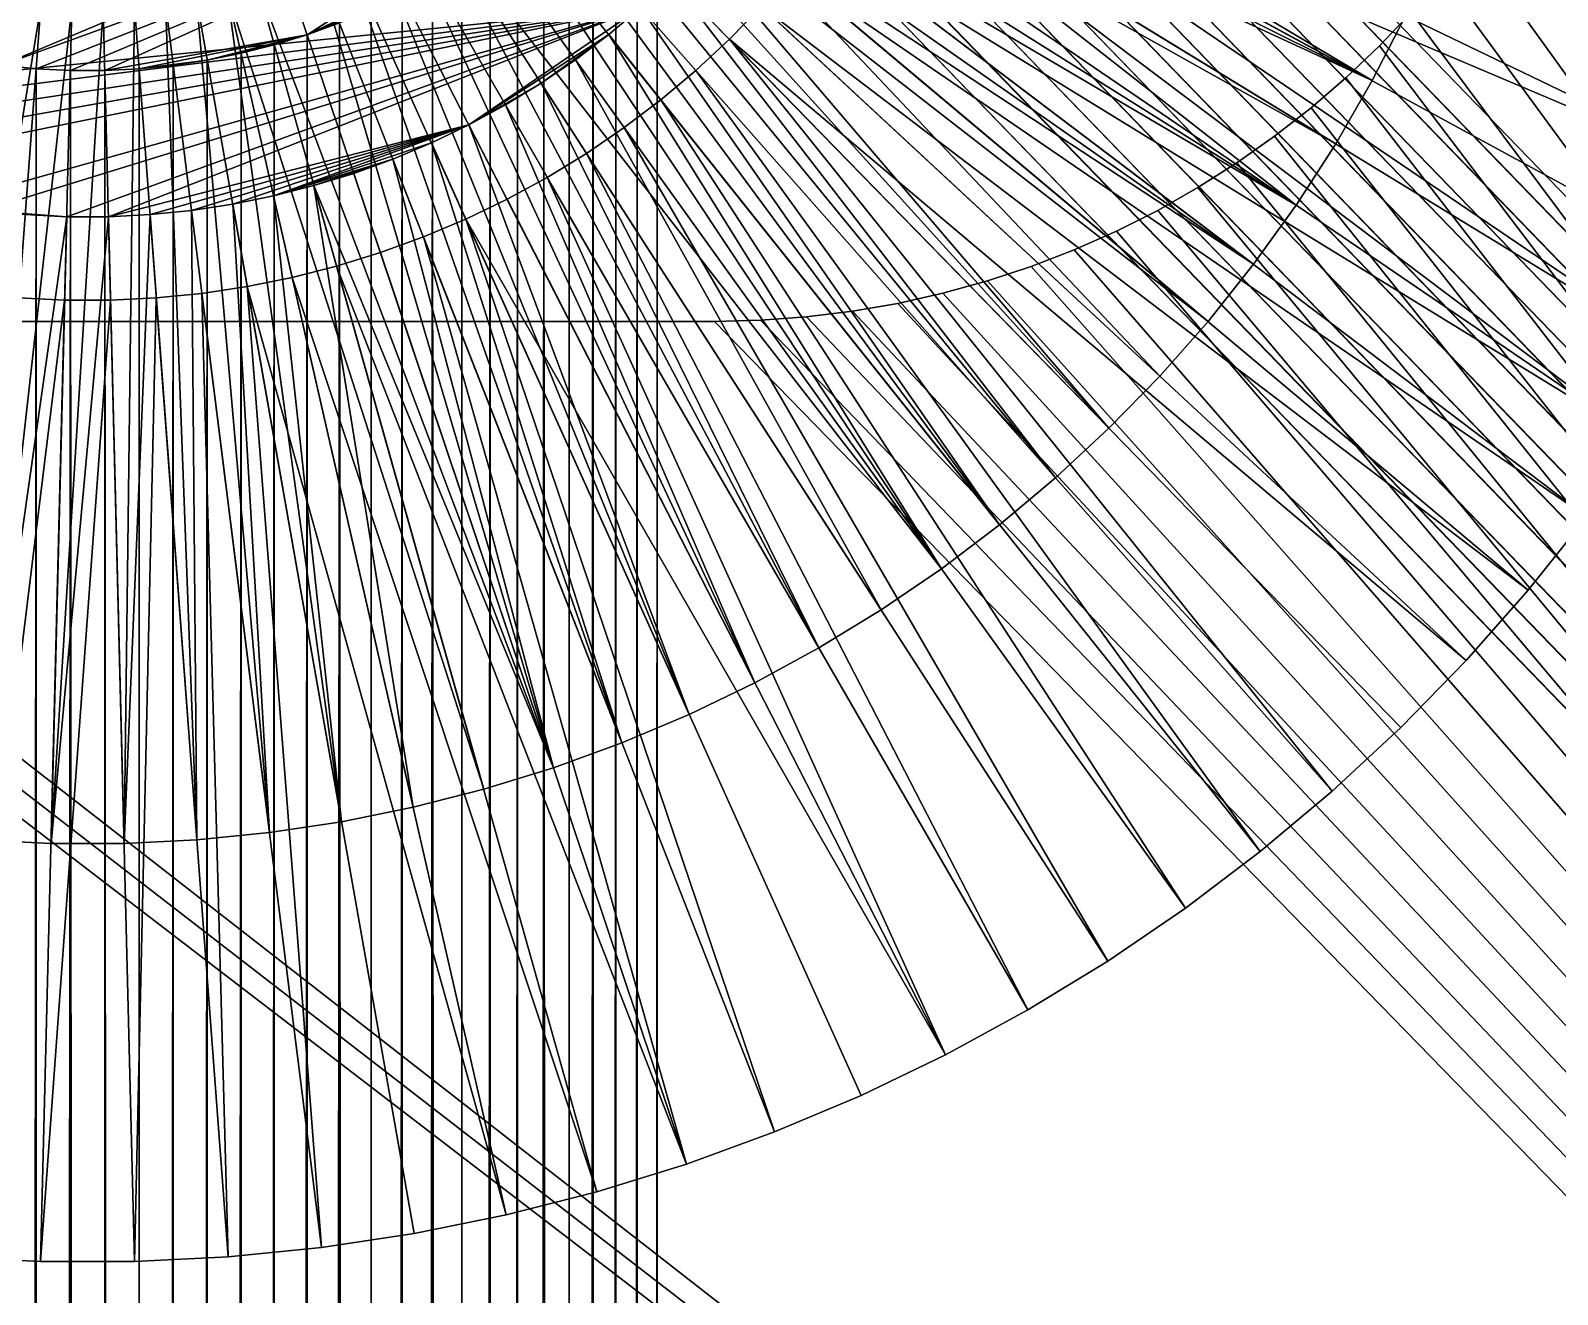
# Model space of a CAD drawing. Header units: millimetres. Extents: x 0 to 520, y -2 to 382.
# Drawn here: x 36.864 to 40.517, y 185.422 to 188.446 of the extents above; entities that cross this region are included whole.
import ezdxf

# ---------------------------------------------------------------- set-up
doc = ezdxf.new("R2010")
doc.units = ezdxf.units.MM

msp = doc.modelspace()

# ---------------------------------------------------------------- linework, layer by layer
at = {"layer": 'BRASS', "color": 52}
for points in [[(509.2, 369.2, 103), (10.8, 369.2, 103), (10.8, 10.8, 103)], [(509.2, 369.2, 103), (10.8, 10.8, 103), (509.2, 10.8, 103)], [(38.65, 190, 86), (185.0411, 341.3505, 86), (185.0411, 38.6495, 86)], [(38.6479, 189.9178, 86), (38.65, 190, 86), (185.0411, 38.6495, 86)], [(38.6418, 189.8357, 86), (38.6479, 189.9178, 86), (184.9589, 38.6495, 86)], [(184.9589, 38.6495, 86), (38.6479, 189.9178, 86), (185.0411, 38.6495, 86)], [(38.6316, 189.7541, 86), (38.6418, 189.8357, 86), (184.8767, 38.6454, 86)], [(184.8767, 38.6454, 86), (38.6418, 189.8357, 86), (184.9589, 38.6495, 86)], [(38.6173, 189.6731, 86), (38.6316, 189.7541, 86), (184.7948, 38.6372, 86)], [(184.7948, 38.6372, 86), (38.6316, 189.7541, 86), (184.8767, 38.6454, 86)], [(38.599, 189.5929, 86), (38.6173, 189.6731, 86), (184.7135, 38.6249, 86)], [(184.7135, 38.6249, 86), (38.6173, 189.6731, 86), (184.7948, 38.6372, 86)], [(38.5767, 189.5137, 86), (38.599, 189.5929, 86), (184.6328, 38.6086, 86)], [(184.6328, 38.6086, 86), (38.599, 189.5929, 86), (184.7135, 38.6249, 86)], [(38.5505, 189.4357, 86), (38.5767, 189.5137, 86), (184.5531, 38.5883, 86)], [(184.5531, 38.5883, 86), (38.5767, 189.5137, 86), (184.6328, 38.6086, 86)], [(38.5204, 189.3591, 86), (38.5505, 189.4357, 86), (184.4745, 38.5641, 86)], [(184.4745, 38.5641, 86), (38.5505, 189.4357, 86), (184.5531, 38.5883, 86)], [(38.4866, 189.2841, 86), (38.5204, 189.3591, 86), (184.3972, 38.5359, 86)], [(184.3972, 38.5359, 86), (38.5204, 189.3591, 86), (184.4745, 38.5641, 86)], [(38.4491, 189.2109, 86), (38.4866, 189.2841, 86), (184.3214, 38.504, 86)], [(184.3214, 38.504, 86), (38.4866, 189.2841, 86), (184.3972, 38.5359, 86)], [(38.4079, 189.1396, 86), (38.4491, 189.2109, 86), (184.2473, 38.4683, 86)], [(184.2473, 38.4683, 86), (38.4491, 189.2109, 86), (184.3214, 38.504, 86)], [(36.2473, 188.5317, 92), (38.4079, 189.1396, 92), (36.5531, 188.4117, 92)], [(36.5531, 188.4117, 92), (38.4079, 189.1396, 92), (38.3153, 189.0037, 92)], [(38.3633, 189.0705, 86), (38.4079, 189.1396, 86), (184.175, 38.4289, 86)], [(184.175, 38.4289, 86), (38.4079, 189.1396, 86), (184.2473, 38.4683, 86)], [(38.3153, 70.9963, 86), (38.3633, 189.0705, 86), (38.3633, 70.9295, 86)], [(38.3153, 189.0037, 86), (38.3633, 189.0705, 86), (38.3153, 70.9963, 86)], [(38.3633, 70.9295, 86), (38.3633, 189.0705, 86), (184.1048, 38.386, 86)], [(184.1048, 38.386, 86), (38.3633, 189.0705, 86), (184.175, 38.4289, 86)], [(36.5531, 188.4117, 92), (38.3153, 189.0037, 92), (36.6328, 188.3914, 92)], [(36.6328, 188.3914, 92), (38.3153, 189.0037, 92), (36.7948, 188.3628, 92)], [(36.7948, 188.3628, 92), (38.3153, 189.0037, 92), (38.2095, 188.8777, 92)], [(38.264, 71.0606, 86), (38.3153, 189.0037, 86), (38.3153, 70.9963, 86)], [(38.264, 188.9394, 86), (38.3153, 189.0037, 86), (38.264, 71.0606, 86)], [(38.2095, 71.1223, 86), (38.264, 188.9394, 86), (38.264, 71.0606, 86)], [(38.2095, 188.8777, 86), (38.264, 188.9394, 86), (38.2095, 71.1223, 86)], [(36.7948, 188.3628, 92), (38.2095, 188.8777, 92), (36.8767, 188.3546, 92)], [(36.8767, 188.3546, 92), (38.2095, 188.8777, 92), (36.9589, 188.3505, 92)], [(36.9589, 188.3505, 92), (38.2095, 188.8777, 92), (37.0411, 188.3505, 92)], [(37.0411, 188.3505, 92), (38.2095, 188.8777, 92), (37.5255, 188.4359, 92)], [(37.5255, 188.4359, 92), (38.2095, 188.8777, 92), (37.8952, 188.614, 92)], [(38.1521, 71.1812, 86), (38.2095, 188.8777, 86), (38.2095, 71.1223, 86)], [(38.1521, 188.8188, 86), (38.2095, 188.8777, 86), (38.1521, 71.1812, 86)], [(38.0918, 188.7629, 86), (38.1521, 188.8188, 86), (38.1521, 71.1812, 86)], [(38.0288, 71.29, 86), (38.0918, 188.7629, 86), (38.0918, 71.2371, 86)], [(38.0288, 188.71, 86), (38.0918, 188.7629, 86), (38.0288, 71.29, 86)], [(38.0918, 71.2371, 86), (38.0918, 188.7629, 86), (38.1521, 71.1812, 86)], [(37.9632, 71.3397, 86), (38.0288, 188.71, 86), (38.0288, 71.29, 86)], [(37.9632, 188.6603, 86), (38.0288, 188.71, 86), (37.9632, 71.3397, 86)], [(37.8952, 71.386, 86), (37.9632, 188.6603, 86), (37.9632, 71.3397, 86)], [(37.8952, 188.614, 86), (37.9632, 188.6603, 86), (37.8952, 71.386, 86)], [(37.5255, 188.4359, 92), (37.8952, 188.614, 92), (37.825, 188.5711, 92)], [(37.825, 188.5711, 86), (37.8952, 188.614, 86), (37.8952, 71.386, 86)], [(37.5255, 188.4359, 92), (37.825, 188.5711, 92), (37.6786, 188.496, 92)], [(37.7527, 71.4683, 86), (37.825, 188.5711, 86), (37.825, 71.4289, 86)], [(37.7527, 188.5317, 86), (37.825, 188.5711, 86), (37.7527, 71.4683, 86)], [(37.825, 71.4289, 86), (37.825, 188.5711, 86), (37.8952, 71.386, 86)], [(37.6786, 71.504, 86), (37.7527, 188.5317, 86), (37.7527, 71.4683, 86)], [(37.6786, 188.496, 86), (37.7527, 188.5317, 86), (37.6786, 71.504, 86)], [(37.5255, 188.4359, 92), (37.6786, 188.496, 92), (37.6028, 188.4641, 92)], [(37.6028, 188.4641, 86), (37.6786, 188.496, 86), (37.6786, 71.504, 86)], [(37.5255, 71.5641, 86), (37.6028, 188.4641, 86), (37.6028, 71.5359, 86)], [(37.5255, 188.4359, 86), (37.6028, 188.4641, 86), (37.5255, 71.5641, 86)], [(37.5255, 188.4359, 86), (37.6028, 188.4641, 92), (37.6028, 188.4641, 86)], [(37.5255, 188.4359, 92), (37.6028, 188.4641, 92), (37.5255, 188.4359, 86)], [(37.6028, 71.5359, 86), (37.6028, 188.4641, 86), (37.6786, 71.504, 86)], [(37.0411, 188.3505, 92), (37.5255, 188.4359, 92), (37.1233, 188.3546, 92)], [(37.1233, 188.3546, 92), (37.5255, 188.4359, 92), (37.2865, 188.3751, 92)], [(37.2865, 188.3751, 92), (37.5255, 188.4359, 92), (37.4469, 188.4117, 92)], [(37.2865, 188.3751, 92), (37.4469, 188.4117, 92), (37.3672, 188.3914, 92)], [(37.3672, 188.3914, 86), (37.4469, 188.4117, 86), (37.3672, 71.6086, 86)], [(37.3672, 71.6086, 86), (37.4469, 188.4117, 86), (37.4469, 71.5883, 86)], [(37.3672, 188.3914, 86), (37.4469, 188.4117, 92), (37.4469, 188.4117, 86)], [(37.3672, 188.3914, 92), (37.4469, 188.4117, 92), (37.3672, 188.3914, 86)], [(37.4469, 71.5883, 86), (37.5255, 188.4359, 86), (37.5255, 71.5641, 86)], [(37.4469, 188.4117, 86), (37.5255, 188.4359, 86), (37.4469, 71.5883, 86)], [(37.4469, 188.4117, 86), (37.5255, 188.4359, 92), (37.5255, 188.4359, 86)], [(37.4469, 188.4117, 92), (37.5255, 188.4359, 92), (37.4469, 188.4117, 86)], [(37.1233, 188.3546, 92), (37.2865, 188.3751, 92), (37.2052, 188.3628, 92)], [(37.2052, 71.6372, 86), (37.2865, 188.3751, 86), (37.2865, 71.6249, 86)], [(37.2052, 188.3628, 86), (37.2865, 188.3751, 86), (37.2052, 71.6372, 86)], [(37.2052, 188.3628, 86), (37.2865, 188.3751, 92), (37.2865, 188.3751, 86)], [(37.2052, 188.3628, 92), (37.2865, 188.3751, 92), (37.2052, 188.3628, 86)], [(37.2865, 71.6249, 86), (37.3672, 188.3914, 86), (37.3672, 71.6086, 86)], [(37.2865, 188.3751, 86), (37.3672, 188.3914, 86), (37.2865, 71.6249, 86)], [(37.2865, 188.3751, 86), (37.2865, 188.3751, 92), (37.3672, 188.3914, 86)], [(37.2865, 188.3751, 92), (37.3672, 188.3914, 92), (37.3672, 188.3914, 86)], [(36.7948, 188.3628, 86), (36.8767, 188.3546, 86), (36.7948, 71.6372, 86)], [(36.7948, 188.3628, 86), (36.7948, 188.3628, 92), (36.8767, 188.3546, 86)], [(36.7948, 188.3628, 92), (36.8767, 188.3546, 92), (36.8767, 188.3546, 86)], [(36.7948, 71.6372, 86), (36.8767, 188.3546, 86), (36.8767, 71.6454, 86)], [(36.8767, 188.3546, 86), (36.9589, 188.3505, 86), (36.8767, 71.6454, 86)], [(36.8767, 188.3546, 86), (36.8767, 188.3546, 92), (36.9589, 188.3505, 86)], [(36.8767, 188.3546, 92), (36.9589, 188.3505, 92), (36.9589, 188.3505, 86)], [(36.8767, 71.6454, 86), (36.9589, 188.3505, 86), (36.9589, 71.6495, 86)], [(36.9589, 71.6495, 86), (36.9589, 188.3505, 86), (37.0411, 71.6495, 86)], [(36.9589, 188.3505, 86), (37.0411, 188.3505, 86), (37.0411, 71.6495, 86)], [(36.9589, 188.3505, 86), (37.0411, 188.3505, 92), (37.0411, 188.3505, 86)], [(36.9589, 188.3505, 92), (37.0411, 188.3505, 92), (36.9589, 188.3505, 86)], [(37.0411, 188.3505, 86), (37.1233, 188.3546, 86), (37.1233, 71.6454, 86)], [(37.0411, 188.3505, 86), (37.1233, 188.3546, 92), (37.1233, 188.3546, 86)], [(37.0411, 188.3505, 92), (37.1233, 188.3546, 92), (37.0411, 188.3505, 86)], [(37.0411, 71.6495, 86), (37.0411, 188.3505, 86), (37.1233, 71.6454, 86)], [(37.1233, 71.6454, 86), (37.2052, 188.3628, 86), (37.2052, 71.6372, 86)], [(37.1233, 188.3546, 86), (37.2052, 188.3628, 86), (37.1233, 71.6454, 86)], [(37.1233, 188.3546, 86), (37.2052, 188.3628, 92), (37.2052, 188.3628, 86)], [(37.1233, 188.3546, 92), (37.2052, 188.3628, 92), (37.1233, 188.3546, 86)]]:
    msp.add_3dface(points, dxfattribs=at)
at = {"layer": 'STEEL', "color": 8}
for points in [[(38.3515, 189.3492, 78.5), (40.0738, 188.3261, 78.5), (38.3173, 189.2826, 78.5)], [(38.3515, 189.3492, 78.5), (40.1534, 188.4814, 78.5), (40.0738, 188.3261, 78.5)], [(38.3173, 189.2826, 78.5), (40.0738, 188.3261, 78.5), (38.2799, 189.2178, 78.5)], [(38.2799, 189.2178, 78.5), (39.9865, 188.175, 78.5), (38.2394, 189.155, 78.5)], [(38.2799, 189.2178, 78.5), (40.0738, 188.3261, 78.5), (39.9865, 188.175, 78.5)], [(38.2394, 189.155, 78.5), (39.8918, 188.0284, 78.5), (38.1957, 189.0943, 78.5)], [(38.2394, 189.155, 78.5), (39.9865, 188.175, 78.5), (39.8918, 188.0284, 78.5)], [(41.1466, 188.252, 83), (39.0272, 189.1454, 83), (38.9821, 189.0455, 83)], [(39.0272, 189.1454, 82), (41.1466, 188.252, 82), (38.9821, 189.0455, 82)], [(41.2286, 188.4609, 83), (39.0272, 189.1454, 83), (41.1466, 188.252, 83)], [(39.0272, 189.1454, 82), (41.2286, 188.4609, 82), (41.1466, 188.252, 82)], [(38.1957, 189.0943, 78.5), (39.79, 187.8867, 78.5), (38.1491, 189.0358, 78.5)], [(38.1957, 189.0943, 78.5), (39.8918, 188.0284, 78.5), (39.79, 187.8867, 78.5)], [(38.1491, 189.0358, 78.5), (39.6812, 187.7502, 78.5), (38.0996, 188.9797, 78.5)], [(38.1491, 189.0358, 78.5), (39.79, 187.8867, 78.5), (39.6812, 187.7502, 78.5)], [(40.0738, 188.3261, 82), (38.7564, 189.0435, 82), (38.7066, 188.9571, 82)], [(40.1534, 188.4814, 82), (38.7564, 189.0435, 82), (40.0738, 188.3261, 82)], [(41.0544, 188.0475, 83), (38.9821, 189.0455, 83), (38.9321, 188.9478, 83)], [(38.9821, 189.0455, 82), (41.0544, 188.0475, 82), (38.9321, 188.9478, 82)], [(41.1466, 188.252, 83), (38.9821, 189.0455, 83), (41.0544, 188.0475, 83)], [(38.9821, 189.0455, 82), (41.1466, 188.252, 82), (41.0544, 188.0475, 82)], [(40.534, 189.038, 86), (40.4843, 188.9394, 86), (48, 178, 86)], [(40.4843, 188.9394, 83), (40.534, 189.038, 83), (48, 178, 83)], [(38.7066, 188.9571, 90), (35.6035, 188.5683, 90), (35.753, 188.4363, 90)], [(38.7066, 188.9571, 90), (35.753, 188.4363, 90), (35.8325, 188.3761, 90)], [(38.7066, 188.9571, 90), (35.8325, 188.3761, 90), (35.9149, 188.3199, 90)], [(38.7066, 188.9571, 90), (35.9149, 188.3199, 90), (36, 188.2679, 90)], [(38.7066, 188.9571, 90), (36, 188.2679, 90), (38.3234, 188.5004, 90)], [(38.0474, 188.9262, 78.5), (38.0996, 188.9797, 78.5), (39.4438, 187.4945, 78.5)], [(38.0996, 188.9797, 78.5), (39.5657, 187.6194, 78.5), (39.4438, 187.4945, 78.5)], [(38.0996, 188.9797, 78.5), (39.6812, 187.7502, 78.5), (39.5657, 187.6194, 78.5)], [(39.8918, 188.0284, 82), (38.7066, 188.9571, 82), (38.6525, 188.8734, 82)], [(39.9865, 188.175, 82), (38.7066, 188.9571, 82), (39.8918, 188.0284, 82)], [(40.0738, 188.3261, 82), (38.7066, 188.9571, 82), (39.9865, 188.175, 82)], [(37.9925, 188.8753, 78.5), (38.0474, 188.9262, 78.5), (39.3159, 187.3758, 78.5)], [(39.3159, 187.3758, 78.5), (38.0474, 188.9262, 78.5), (39.4438, 187.4945, 78.5)], [(40.8398, 187.6535, 83), (38.9321, 188.9478, 83), (38.8772, 188.8528, 83)], [(38.9321, 188.9478, 82), (40.8398, 187.6535, 82), (38.8772, 188.8528, 82)], [(40.952, 187.8479, 83), (38.9321, 188.9478, 83), (40.8398, 187.6535, 83)], [(41.0544, 188.0475, 83), (38.9321, 188.9478, 83), (40.952, 187.8479, 83)], [(38.9321, 188.9478, 82), (40.952, 187.8479, 82), (40.8398, 187.6535, 82)], [(38.9321, 188.9478, 82), (41.0544, 188.0475, 82), (40.952, 187.8479, 82)], [(40.4843, 188.9394, 86), (40.4299, 188.8433, 86), (48, 178, 86)], [(40.4299, 188.8433, 83), (40.4843, 188.9394, 83), (48, 178, 83)], [(37.9352, 188.8273, 78.5), (37.9925, 188.8753, 78.5), (39.1822, 187.2636, 78.5)], [(39.1822, 187.2636, 78.5), (37.9925, 188.8753, 78.5), (39.3159, 187.3758, 78.5)], [(39.8918, 188.0284, 82), (38.6525, 188.8734, 82), (38.5943, 188.7924, 82)], [(40.7181, 187.4651, 83), (38.8772, 188.8528, 83), (38.8177, 188.7607, 83)], [(38.8772, 188.8528, 82), (40.7181, 187.4651, 82), (38.8177, 188.7607, 82)], [(40.8398, 187.6535, 83), (38.8772, 188.8528, 83), (40.7181, 187.4651, 83)], [(38.8772, 188.8528, 82), (40.8398, 187.6535, 82), (40.7181, 187.4651, 82)], [(37.8756, 188.7821, 78.5), (37.9352, 188.8273, 78.5), (39.0431, 187.1582, 78.5)], [(39.0431, 187.1582, 78.5), (37.9352, 188.8273, 78.5), (39.1822, 187.2636, 78.5)], [(40.4299, 188.8433, 86), (40.3708, 188.75, 86), (48, 178, 86)], [(40.3708, 188.75, 83), (40.4299, 188.8433, 83), (48, 178, 83)], [(37.8138, 188.74, 78.5), (37.8756, 188.7821, 78.5), (39.0431, 187.1582, 78.5)], [(39.79, 187.8867, 82), (38.5943, 188.7924, 82), (38.5321, 188.7144, 82)], [(39.8918, 188.0284, 82), (38.5943, 188.7924, 82), (39.79, 187.8867, 82)], [(37.75, 188.701, 78.5), (37.8138, 188.74, 78.5), (38.75, 186.9689, 78.5)], [(38.75, 186.9689, 78.5), (37.8138, 188.74, 78.5), (38.8989, 187.0599, 78.5)], [(38.8989, 187.0599, 78.5), (37.8138, 188.74, 78.5), (39.0431, 187.1582, 78.5)], [(40.7181, 187.4651, 83), (38.8177, 188.7607, 83), (38.7537, 188.6716, 83)], [(38.8177, 188.7607, 82), (40.7181, 187.4651, 82), (38.7537, 188.6716, 82)], [(40.3708, 188.75, 86), (40.3072, 188.6597, 86), (48, 178, 86)], [(40.3072, 188.6597, 83), (40.3708, 188.75, 83), (48, 178, 83)], [(37.6843, 188.6652, 78.5), (37.75, 188.701, 78.5), (38.5967, 186.8854, 78.5)], [(38.5967, 186.8854, 78.5), (37.75, 188.701, 78.5), (38.75, 186.9689, 78.5)], [(38.5321, 188.7144, 82), (38.4661, 188.6397, 82), (39.5657, 187.6194, 82)], [(39.6812, 187.7502, 82), (38.5321, 188.7144, 82), (39.5657, 187.6194, 82)], [(39.79, 187.8867, 82), (38.5321, 188.7144, 82), (39.6812, 187.7502, 82)], [(37.6169, 188.6327, 78.5), (37.6843, 188.6652, 78.5), (38.4395, 186.8097, 78.5)], [(38.4395, 186.8097, 78.5), (37.6843, 188.6652, 78.5), (38.5967, 186.8854, 78.5)], [(40.5871, 187.2829, 83), (38.7537, 188.6716, 83), (38.6853, 188.5859, 83)], [(38.7537, 188.6716, 82), (40.5871, 187.2829, 82), (38.6853, 188.5859, 82)], [(40.7181, 187.4651, 83), (38.7537, 188.6716, 83), (40.5871, 187.2829, 83)], [(38.7537, 188.6716, 82), (40.7181, 187.4651, 82), (40.5871, 187.2829, 82)], [(37.548, 188.6037, 78.5), (37.6169, 188.6327, 78.5), (38.2787, 186.7419, 78.5)], [(38.2787, 186.7419, 78.5), (37.6169, 188.6327, 78.5), (38.4395, 186.8097, 78.5)], [(38.4661, 188.6397, 82), (38.3965, 188.5683, 82), (39.4438, 187.4945, 82)], [(39.5657, 187.6194, 82), (38.4661, 188.6397, 82), (39.4438, 187.4945, 82)], [(40.3072, 188.6597, 86), (40.2393, 188.5726, 86), (48, 178, 86)], [(40.2393, 188.5726, 83), (40.3072, 188.6597, 83), (48, 178, 83)], [(37.4777, 188.5781, 78.5), (37.548, 188.6037, 78.5), (38.1147, 186.6823, 78.5)], [(38.1147, 186.6823, 78.5), (37.548, 188.6037, 78.5), (38.2787, 186.7419, 78.5)], [(37.3338, 188.5376, 78.5), (37.4063, 188.5561, 78.5), (37.9479, 186.6308, 78.5)], [(37.4063, 188.5561, 78.5), (37.4777, 188.5781, 78.5), (38.1147, 186.6823, 78.5)], [(37.9479, 186.6308, 78.5), (37.4063, 188.5561, 78.5), (38.1147, 186.6823, 78.5)], [(38.3965, 188.5683, 82), (38.3234, 188.5004, 82), (39.3159, 187.3758, 82)], [(38.3965, 188.5683, 82), (39.3159, 187.3758, 82), (39.4438, 187.4945, 82)], [(40.4472, 187.1075, 83), (38.6853, 188.5859, 83), (38.6127, 188.5036, 83)], [(38.6853, 188.5859, 82), (40.4472, 187.1075, 82), (38.6127, 188.5036, 82)], [(40.5871, 187.2829, 83), (38.6853, 188.5859, 83), (40.4472, 187.1075, 83)], [(38.6853, 188.5859, 82), (40.5871, 187.2829, 82), (40.4472, 187.1075, 82)], [(40.2393, 188.5726, 86), (40.1671, 188.489, 86), (48, 178, 86)], [(40.1671, 188.489, 83), (40.2393, 188.5726, 83), (48, 178, 83)], [(37.1865, 188.5116, 78.5), (37.2605, 188.5228, 78.5), (37.4352, 186.5272, 78.5)], [(37.2605, 188.5228, 78.5), (37.3338, 188.5376, 78.5), (37.6078, 186.5532, 78.5)], [(37.4352, 186.5272, 78.5), (37.2605, 188.5228, 78.5), (37.6078, 186.5532, 78.5)], [(37.6078, 186.5532, 78.5), (37.3338, 188.5376, 78.5), (37.7788, 186.5878, 78.5)], [(37.7788, 186.5878, 78.5), (37.3338, 188.5376, 78.5), (37.9479, 186.6308, 78.5)], [(38.3234, 188.5004, 90), (36, 188.2679, 90), (36.0876, 188.2203, 90)], [(38.3234, 188.5004, 90), (36.0876, 188.2203, 90), (36.1774, 188.177, 90)], [(38.3234, 188.5004, 90), (36.1774, 188.177, 90), (36.2693, 188.1383, 90)], [(38.3234, 188.5004, 90), (36.2693, 188.1383, 90), (36.363, 188.1041, 90)], [(38.3234, 188.5004, 90), (36.363, 188.1041, 90), (36.6527, 188.0304, 90)], [(36.8135, 188.5116, 78.5), (36.8879, 188.5042, 78.5), (36.5648, 186.5272, 78.5)], [(36.5648, 186.5272, 78.5), (36.8879, 188.5042, 78.5), (36.7384, 186.5098, 78.5)], [(38.3234, 188.5004, 90), (36.6527, 188.0304, 90), (36.7513, 188.0155, 90)], [(36.8879, 188.5042, 78.5), (36.9626, 188.5005, 78.5), (36.7384, 186.5098, 78.5)], [(36.7384, 186.5098, 78.5), (36.9626, 188.5005, 78.5), (36.9127, 186.5011, 78.5)], [(38.3234, 188.5004, 90), (36.7513, 188.0155, 90), (36.9501, 188.0006, 90)], [(36.9626, 188.5005, 78.5), (37.0374, 188.5005, 78.5), (36.9127, 186.5011, 78.5)], [(36.9127, 186.5011, 78.5), (37.0374, 188.5005, 78.5), (37.0873, 186.5011, 78.5)], [(38.3234, 188.5004, 90), (36.9501, 188.0006, 90), (37.0499, 188.0006, 90)], [(37.0374, 188.5005, 78.5), (37.1121, 188.5042, 78.5), (37.0873, 186.5011, 78.5)], [(38.3234, 188.5004, 90), (37.0499, 188.0006, 90), (37.9124, 188.2203, 90)], [(37.0873, 186.5011, 78.5), (37.1121, 188.5042, 78.5), (37.2616, 186.5098, 78.5)], [(37.1121, 188.5042, 78.5), (37.1865, 188.5116, 78.5), (37.2616, 186.5098, 78.5)], [(37.2616, 186.5098, 78.5), (37.1865, 188.5116, 78.5), (37.4352, 186.5272, 78.5)], [(38.3234, 188.5004, 90), (37.9124, 188.2203, 90), (38.247, 188.4363, 90)], [(38.3234, 188.5004, 90), (38.247, 188.4363, 82), (38.3234, 188.5004, 82)], [(38.3234, 188.5004, 90), (38.247, 188.4363, 90), (38.247, 188.4363, 82)], [(38.3234, 188.5004, 82), (38.247, 188.4363, 82), (39.1822, 187.2636, 82)], [(38.3234, 188.5004, 82), (39.1822, 187.2636, 82), (39.3159, 187.3758, 82)], [(40.2987, 186.9392, 83), (38.6127, 188.5036, 83), (38.5361, 188.4251, 83)], [(38.6127, 188.5036, 82), (40.2987, 186.9392, 82), (38.5361, 188.4251, 82)], [(38.5361, 188.4251, 82), (38.6127, 188.5036, 83), (38.6127, 188.5036, 82)], [(38.5361, 188.4251, 83), (38.6127, 188.5036, 83), (38.5361, 188.4251, 82)], [(40.4472, 187.1075, 83), (38.6127, 188.5036, 83), (40.2987, 186.9392, 83)], [(38.6127, 188.5036, 82), (40.4472, 187.1075, 82), (40.2987, 186.9392, 82)], [(40.1534, 188.4814, 82), (40.0738, 188.3261, 82), (40.0738, 188.3261, 78.5)], [(40.1534, 188.4814, 82), (40.0738, 188.3261, 78.5), (40.1534, 188.4814, 78.5)], [(40.1671, 188.489, 86), (40.091, 188.409, 86), (48, 178, 86)], [(40.091, 188.409, 83), (40.1671, 188.489, 83), (48, 178, 83)], [(40.091, 188.409, 83), (40.1671, 188.489, 86), (40.1671, 188.489, 83)], [(40.091, 188.409, 86), (40.1671, 188.489, 86), (40.091, 188.409, 83)], [(38.247, 188.4363, 90), (37.9124, 188.2203, 90), (38.0851, 188.3199, 90)], [(38.247, 188.4363, 90), (38.0851, 188.3199, 90), (38.1675, 188.3761, 90)], [(38.247, 188.4363, 90), (38.1675, 188.3761, 82), (38.247, 188.4363, 82)], [(38.247, 188.4363, 90), (38.1675, 188.3761, 90), (38.1675, 188.3761, 82)], [(38.247, 188.4363, 82), (38.1675, 188.3761, 82), (39.0431, 187.1582, 82)], [(38.247, 188.4363, 82), (39.0431, 187.1582, 82), (39.1822, 187.2636, 82)], [(38.5361, 188.4251, 83), (38.4557, 188.3505, 83), (39.9776, 186.626, 83)], [(38.4557, 188.3505, 82), (38.5361, 188.4251, 82), (39.9776, 186.626, 82)], [(38.4557, 188.3505, 82), (38.5361, 188.4251, 83), (38.5361, 188.4251, 82)], [(38.4557, 188.3505, 83), (38.5361, 188.4251, 83), (38.4557, 188.3505, 82)], [(38.5361, 188.4251, 83), (39.9776, 186.626, 83), (40.1421, 186.7786, 83)], [(40.2987, 186.9392, 83), (38.5361, 188.4251, 83), (40.1421, 186.7786, 83)], [(39.9776, 186.626, 82), (38.5361, 188.4251, 82), (40.1421, 186.7786, 82)], [(38.5361, 188.4251, 82), (40.2987, 186.9392, 82), (40.1421, 186.7786, 82)], [(40.091, 188.409, 86), (40.011, 188.3329, 86), (48, 178, 86)], [(40.011, 188.3329, 83), (40.091, 188.409, 83), (48, 178, 83)], [(40.011, 188.3329, 83), (40.091, 188.409, 86), (40.091, 188.409, 83)], [(40.011, 188.3329, 86), (40.091, 188.409, 86), (40.011, 188.3329, 83)], [(38.1675, 188.3761, 90), (38.0851, 188.3199, 82), (38.1675, 188.3761, 82)], [(38.1675, 188.3761, 90), (38.0851, 188.3199, 90), (38.0851, 188.3199, 82)], [(38.1675, 188.3761, 82), (38.0851, 188.3199, 82), (38.8989, 187.0599, 82)], [(38.1675, 188.3761, 82), (38.8989, 187.0599, 82), (39.0431, 187.1582, 82)], [(38.4557, 188.3505, 83), (38.3717, 188.28, 83), (39.8057, 186.4818, 83)], [(38.3717, 188.28, 82), (38.4557, 188.3505, 82), (39.8057, 186.4818, 82)], [(38.3717, 188.28, 82), (38.4557, 188.3505, 83), (38.4557, 188.3505, 82)], [(38.3717, 188.28, 83), (38.4557, 188.3505, 83), (38.3717, 188.28, 82)], [(38.4557, 188.3505, 83), (39.8057, 186.4818, 83), (39.9776, 186.626, 83)], [(39.8057, 186.4818, 82), (38.4557, 188.3505, 82), (39.9776, 186.626, 82)], [(40.011, 188.3329, 86), (39.9274, 188.2607, 86), (48, 178, 86)], [(39.9274, 188.2607, 83), (40.011, 188.3329, 83), (48, 178, 83)], [(39.9274, 188.2607, 83), (39.9274, 188.2607, 86), (40.011, 188.3329, 83)], [(39.9274, 188.2607, 86), (40.011, 188.3329, 86), (40.011, 188.3329, 83)], [(38.0851, 188.3199, 90), (37.9124, 188.2203, 90), (38, 188.2679, 90)], [(38, 188.2679, 90), (38, 188.2679, 82), (38.0851, 188.3199, 82)], [(38.0851, 188.3199, 90), (38, 188.2679, 90), (38.0851, 188.3199, 82)], [(38.0851, 188.3199, 82), (38, 188.2679, 82), (38.75, 186.9689, 82)], [(38.0851, 188.3199, 82), (38.75, 186.9689, 82), (38.8989, 187.0599, 82)], [(39.9865, 188.175, 82), (39.9865, 188.175, 78.5), (40.0738, 188.3261, 78.5)], [(40.0738, 188.3261, 82), (39.9865, 188.175, 82), (40.0738, 188.3261, 78.5)], [(38, 188.2679, 90), (37.9124, 188.2203, 82), (38, 188.2679, 82)], [(38, 188.2679, 90), (37.9124, 188.2203, 90), (37.9124, 188.2203, 82)], [(38, 188.2679, 82), (37.9124, 188.2203, 82), (38.5967, 186.8854, 82)], [(38, 188.2679, 82), (38.5967, 186.8854, 82), (38.75, 186.9689, 82)], [(38.3717, 188.28, 83), (38.2842, 188.2137, 83), (39.6268, 186.3463, 83)], [(38.2842, 188.2137, 82), (38.3717, 188.28, 82), (39.6268, 186.3463, 82)], [(38.2842, 188.2137, 82), (38.3717, 188.28, 83), (38.3717, 188.28, 82)], [(38.2842, 188.2137, 83), (38.3717, 188.28, 83), (38.2842, 188.2137, 82)], [(38.3717, 188.28, 83), (39.6268, 186.3463, 83), (39.8057, 186.4818, 83)], [(39.6268, 186.3463, 82), (38.3717, 188.28, 82), (39.8057, 186.4818, 82)], [(39.9274, 188.2607, 86), (39.8403, 188.1928, 86), (48, 178, 86)], [(39.8403, 188.1928, 83), (39.9274, 188.2607, 83), (48, 178, 83)], [(39.8403, 188.1928, 83), (39.9274, 188.2607, 86), (39.9274, 188.2607, 83)], [(39.8403, 188.1928, 86), (39.9274, 188.2607, 86), (39.8403, 188.1928, 83)], [(37.9124, 188.2203, 90), (37.0499, 188.0006, 90), (37.1495, 188.0056, 90)], [(37.9124, 188.2203, 90), (37.1495, 188.0056, 90), (37.2487, 188.0155, 90)], [(37.9124, 188.2203, 90), (37.2487, 188.0155, 90), (37.3473, 188.0304, 90)], [(37.9124, 188.2203, 90), (37.3473, 188.0304, 90), (37.445, 188.0501, 90)], [(37.9124, 188.2203, 90), (37.445, 188.0501, 90), (37.8226, 188.177, 90)], [(37.8226, 188.177, 90), (37.8226, 188.177, 82), (37.9124, 188.2203, 82)], [(37.9124, 188.2203, 90), (37.8226, 188.177, 90), (37.9124, 188.2203, 82)], [(37.9124, 188.2203, 82), (37.8226, 188.177, 82), (38.4395, 186.8097, 82)], [(37.9124, 188.2203, 82), (38.4395, 186.8097, 82), (38.5967, 186.8854, 82)], [(38.2842, 188.2137, 83), (38.1936, 188.1519, 83), (39.4415, 186.2199, 83)], [(38.1936, 188.1519, 82), (38.2842, 188.2137, 82), (39.4415, 186.2199, 82)], [(38.1936, 188.1519, 82), (38.2842, 188.2137, 83), (38.2842, 188.2137, 82)], [(38.1936, 188.1519, 83), (38.2842, 188.2137, 83), (38.1936, 188.1519, 82)], [(38.2842, 188.2137, 83), (39.4415, 186.2199, 83), (39.6268, 186.3463, 83)], [(39.4415, 186.2199, 82), (38.2842, 188.2137, 82), (39.6268, 186.3463, 82)], [(39.8403, 188.1928, 86), (39.75, 188.1292, 86), (48, 178, 86)], [(39.75, 188.1292, 83), (39.8403, 188.1928, 83), (48, 178, 83)], [(39.75, 188.1292, 83), (39.8403, 188.1928, 86), (39.8403, 188.1928, 83)], [(39.75, 188.1292, 86), (39.8403, 188.1928, 86), (39.75, 188.1292, 83)], [(37.8226, 188.177, 90), (37.445, 188.0501, 90), (37.7307, 188.1383, 90)], [(37.8226, 188.177, 90), (37.7307, 188.1383, 82), (37.8226, 188.177, 82)], [(37.8226, 188.177, 90), (37.7307, 188.1383, 90), (37.7307, 188.1383, 82)], [(37.8226, 188.177, 82), (37.7307, 188.1383, 82), (38.2787, 186.7419, 82)], [(37.8226, 188.177, 82), (38.2787, 186.7419, 82), (38.4395, 186.8097, 82)], [(38.1936, 188.1519, 83), (38.1, 188.0947, 83), (39.25, 186.1029, 83)], [(38.1, 188.0947, 82), (38.1936, 188.1519, 82), (39.25, 186.1029, 82)], [(38.1, 188.0947, 82), (38.1, 188.0947, 83), (38.1936, 188.1519, 82)], [(38.1, 188.0947, 83), (38.1936, 188.1519, 83), (38.1936, 188.1519, 82)], [(38.1936, 188.1519, 83), (39.25, 186.1029, 83), (39.4415, 186.2199, 83)], [(39.25, 186.1029, 82), (38.1936, 188.1519, 82), (39.4415, 186.2199, 82)], [(39.9865, 188.175, 82), (39.8918, 188.0284, 82), (39.8918, 188.0284, 78.5)], [(39.9865, 188.175, 82), (39.8918, 188.0284, 78.5), (39.9865, 188.175, 78.5)], [(37.7307, 188.1383, 90), (37.445, 188.0501, 90), (37.5417, 188.0748, 90)], [(37.7307, 188.1383, 90), (37.5417, 188.0748, 90), (37.637, 188.1041, 90)], [(37.637, 188.1041, 90), (37.637, 188.1041, 82), (37.7307, 188.1383, 82)], [(37.7307, 188.1383, 90), (37.637, 188.1041, 90), (37.7307, 188.1383, 82)], [(37.7307, 188.1383, 82), (37.637, 188.1041, 82), (38.1147, 186.6823, 82)], [(37.7307, 188.1383, 82), (38.1147, 186.6823, 82), (38.2787, 186.7419, 82)], [(39.75, 188.1292, 86), (39.6567, 188.0701, 86), (48, 178, 86)], [(39.6567, 188.0701, 83), (39.75, 188.1292, 83), (48, 178, 83)], [(39.6567, 188.0701, 83), (39.75, 188.1292, 86), (39.75, 188.1292, 83)], [(39.6567, 188.0701, 86), (39.75, 188.1292, 86), (39.6567, 188.0701, 83)], [(37.637, 188.1041, 90), (37.5417, 188.0748, 82), (37.637, 188.1041, 82)], [(37.637, 188.1041, 90), (37.5417, 188.0748, 90), (37.5417, 188.0748, 82)], [(37.637, 188.1041, 82), (37.5417, 188.0748, 82), (38.1147, 186.6823, 82)], [(38.1, 188.0947, 83), (38.0037, 188.0423, 83), (39.0529, 185.9956, 83)], [(38.0037, 188.0423, 82), (38.1, 188.0947, 82), (39.0529, 185.9956, 82)], [(38.0037, 188.0423, 82), (38.1, 188.0947, 83), (38.1, 188.0947, 82)], [(38.0037, 188.0423, 83), (38.1, 188.0947, 83), (38.0037, 188.0423, 82)], [(38.1, 188.0947, 83), (39.0529, 185.9956, 83), (39.25, 186.1029, 83)], [(39.0529, 185.9956, 82), (38.1, 188.0947, 82), (39.25, 186.1029, 82)], [(37.3473, 188.0304, 90), (37.3473, 188.0304, 82), (37.445, 188.0501, 82)], [(37.445, 188.0501, 90), (37.3473, 188.0304, 90), (37.445, 188.0501, 82)], [(37.445, 188.0501, 82), (37.3473, 188.0304, 82), (37.6078, 186.5532, 82)], [(37.5417, 188.0748, 90), (37.445, 188.0501, 82), (37.5417, 188.0748, 82)], [(37.5417, 188.0748, 90), (37.445, 188.0501, 90), (37.445, 188.0501, 82)], [(37.5417, 188.0748, 82), (37.445, 188.0501, 82), (37.7788, 186.5878, 82)], [(37.445, 188.0501, 82), (37.6078, 186.5532, 82), (37.7788, 186.5878, 82)], [(37.5417, 188.0748, 82), (37.9479, 186.6308, 82), (38.1147, 186.6823, 82)], [(37.5417, 188.0748, 82), (37.7788, 186.5878, 82), (37.9479, 186.6308, 82)], [(38.0037, 188.0423, 83), (37.9048, 187.9947, 83), (39.0529, 185.9956, 83)], [(37.9048, 187.9947, 82), (38.0037, 188.0423, 82), (39.0529, 185.9956, 82)], [(37.9048, 187.9947, 82), (37.9048, 187.9947, 83), (38.0037, 188.0423, 82)], [(37.9048, 187.9947, 83), (38.0037, 188.0423, 83), (38.0037, 188.0423, 82)], [(39.6567, 188.0701, 86), (39.5606, 188.0157, 86), (48, 178, 86)], [(39.5606, 188.0157, 83), (39.6567, 188.0701, 83), (48, 178, 83)], [(39.5606, 188.0157, 83), (39.6567, 188.0701, 86), (39.6567, 188.0701, 83)], [(39.5606, 188.0157, 86), (39.6567, 188.0701, 86), (39.5606, 188.0157, 83)], [(36.9501, 188.0006, 82), (36.8505, 188.0056, 82), (36.7384, 186.5098, 82)], [(36.9501, 188.0006, 90), (36.7513, 188.0155, 90), (36.8505, 188.0056, 90)], [(36.9501, 188.0006, 90), (36.8505, 188.0056, 82), (36.9501, 188.0006, 82)], [(36.9501, 188.0006, 90), (36.8505, 188.0056, 90), (36.8505, 188.0056, 82)], [(37.1495, 188.0056, 90), (37.0499, 188.0006, 82), (37.1495, 188.0056, 82)], [(37.1495, 188.0056, 90), (37.0499, 188.0006, 90), (37.0499, 188.0006, 82)], [(37.1495, 188.0056, 82), (37.0499, 188.0006, 82), (37.0873, 186.5011, 82)], [(37.1495, 188.0056, 82), (37.0873, 186.5011, 82), (37.2616, 186.5098, 82)], [(37.2487, 188.0155, 90), (37.1495, 188.0056, 82), (37.2487, 188.0155, 82)], [(37.2487, 188.0155, 90), (37.1495, 188.0056, 90), (37.1495, 188.0056, 82)], [(37.2487, 188.0155, 82), (37.1495, 188.0056, 82), (37.2616, 186.5098, 82)], [(37.3473, 188.0304, 90), (37.2487, 188.0155, 82), (37.3473, 188.0304, 82)], [(37.3473, 188.0304, 90), (37.2487, 188.0155, 90), (37.2487, 188.0155, 82)], [(37.3473, 188.0304, 82), (37.2487, 188.0155, 82), (37.4352, 186.5272, 82)], [(37.2487, 188.0155, 82), (37.2616, 186.5098, 82), (37.4352, 186.5272, 82)], [(37.3473, 188.0304, 82), (37.4352, 186.5272, 82), (37.6078, 186.5532, 82)], [(39.5606, 188.0157, 86), (39.462, 187.966, 86), (48, 178, 86)], [(39.462, 187.966, 83), (39.5606, 188.0157, 83), (48, 178, 83)], [(39.462, 187.966, 83), (39.5606, 188.0157, 86), (39.5606, 188.0157, 83)], [(39.462, 187.966, 86), (39.5606, 188.0157, 86), (39.462, 187.966, 83)], [(39.8918, 188.0284, 82), (39.79, 187.8867, 82), (39.79, 187.8867, 78.5)], [(39.8918, 188.0284, 82), (39.79, 187.8867, 78.5), (39.8918, 188.0284, 78.5)], [(36.9501, 188.0006, 82), (36.7384, 186.5098, 82), (36.9127, 186.5011, 82)], [(37.0499, 188.0006, 82), (36.9501, 188.0006, 82), (36.9127, 186.5011, 82)], [(37.0499, 188.0006, 82), (36.9127, 186.5011, 82), (37.0873, 186.5011, 82)], [(37.0499, 188.0006, 90), (36.9501, 188.0006, 82), (37.0499, 188.0006, 82)], [(37.0499, 188.0006, 90), (36.9501, 188.0006, 90), (36.9501, 188.0006, 82)], [(37.9048, 187.9947, 83), (37.8038, 187.9521, 83), (38.644, 185.8111, 83)], [(37.8038, 187.9521, 82), (37.9048, 187.9947, 82), (38.644, 185.8111, 82)], [(37.8038, 187.9521, 82), (37.9048, 187.9947, 83), (37.9048, 187.9947, 82)], [(37.8038, 187.9521, 83), (37.9048, 187.9947, 83), (37.8038, 187.9521, 82)], [(37.9048, 187.9947, 83), (38.644, 185.8111, 83), (38.8508, 185.8982, 83)], [(37.9048, 187.9947, 83), (38.8508, 185.8982, 83), (39.0529, 185.9956, 83)], [(38.644, 185.8111, 82), (37.9048, 187.9947, 82), (38.8508, 185.8982, 82)], [(38.8508, 185.8982, 82), (37.9048, 187.9947, 82), (39.0529, 185.9956, 82)], [(37.8038, 187.9521, 83), (37.7007, 187.9146, 83), (38.4332, 185.7343, 83)], [(37.7007, 187.9146, 82), (37.8038, 187.9521, 82), (38.4332, 185.7343, 82)], [(37.7007, 187.9146, 82), (37.7007, 187.9146, 83), (37.8038, 187.9521, 82)], [(37.7007, 187.9146, 83), (37.8038, 187.9521, 83), (37.8038, 187.9521, 82)], [(37.8038, 187.9521, 83), (38.4332, 185.7343, 83), (38.644, 185.8111, 83)], [(38.4332, 185.7343, 82), (37.8038, 187.9521, 82), (38.644, 185.8111, 82)], [(39.462, 187.966, 86), (39.361, 187.9213, 86), (48, 178, 86)], [(39.361, 187.9213, 83), (39.462, 187.966, 83), (48, 178, 83)], [(39.361, 187.9213, 86), (39.462, 187.966, 86), (39.361, 187.9213, 83)], [(39.361, 187.9213, 83), (39.462, 187.966, 86), (39.462, 187.966, 83)], [(37.7007, 187.9146, 83), (37.5958, 187.8822, 83), (38.4332, 185.7343, 83)], [(37.5958, 187.8822, 82), (37.7007, 187.9146, 82), (38.4332, 185.7343, 82)], [(37.5958, 187.8822, 82), (37.7007, 187.9146, 83), (37.7007, 187.9146, 82)], [(37.5958, 187.8822, 83), (37.7007, 187.9146, 83), (37.5958, 187.8822, 82)], [(39.361, 187.9213, 86), (39.258, 187.8815, 86), (48, 178, 86)], [(39.258, 187.8815, 83), (39.361, 187.9213, 83), (48, 178, 83)], [(39.258, 187.8815, 86), (39.361, 187.9213, 86), (39.258, 187.8815, 83)], [(39.258, 187.8815, 83), (39.361, 187.9213, 86), (39.361, 187.9213, 83)], [(37.5958, 187.8822, 83), (37.4895, 187.8552, 83), (38.2188, 185.6682, 83)], [(37.4895, 187.8552, 82), (37.5958, 187.8822, 82), (38.2188, 185.6682, 82)], [(37.4895, 187.8552, 82), (37.5958, 187.8822, 83), (37.5958, 187.8822, 82)], [(37.4895, 187.8552, 83), (37.5958, 187.8822, 83), (37.4895, 187.8552, 82)], [(37.5958, 187.8822, 83), (38.2188, 185.6682, 83), (38.4332, 185.7343, 83)], [(38.2188, 185.6682, 82), (37.5958, 187.8822, 82), (38.4332, 185.7343, 82)], [(39.258, 187.8815, 86), (39.1531, 187.8469, 86), (48, 178, 86)], [(39.1531, 187.8469, 83), (39.258, 187.8815, 83), (48, 178, 83)], [(39.1531, 187.8469, 86), (39.258, 187.8815, 86), (39.1531, 187.8469, 83)], [(39.1531, 187.8469, 83), (39.258, 187.8815, 86), (39.258, 187.8815, 83)], [(39.79, 187.8867, 82), (39.6812, 187.7502, 82), (39.6812, 187.7502, 78.5)], [(39.79, 187.8867, 82), (39.6812, 187.7502, 78.5), (39.79, 187.8867, 78.5)], [(37.382, 187.8334, 83), (37.2736, 187.8171, 83), (37.5595, 185.5349, 83)], [(37.2736, 187.8171, 82), (37.382, 187.8334, 82), (37.5595, 185.5349, 82)], [(37.2736, 187.8171, 82), (37.382, 187.8334, 83), (37.382, 187.8334, 82)], [(37.2736, 187.8171, 83), (37.382, 187.8334, 83), (37.2736, 187.8171, 82)], [(37.4895, 187.8552, 83), (37.382, 187.8334, 83), (38.0013, 185.6128, 83)], [(37.382, 187.8334, 82), (37.4895, 187.8552, 82), (38.0013, 185.6128, 82)], [(37.382, 187.8334, 82), (37.382, 187.8334, 83), (37.4895, 187.8552, 82)], [(37.382, 187.8334, 83), (37.4895, 187.8552, 83), (37.4895, 187.8552, 82)], [(37.382, 187.8334, 83), (37.5595, 185.5349, 83), (37.7814, 185.5684, 83)], [(37.382, 187.8334, 83), (37.7814, 185.5684, 83), (38.0013, 185.6128, 83)], [(37.5595, 185.5349, 82), (37.382, 187.8334, 82), (37.7814, 185.5684, 82)], [(37.7814, 185.5684, 82), (37.382, 187.8334, 82), (38.0013, 185.6128, 82)], [(37.4895, 187.8552, 83), (38.0013, 185.6128, 83), (38.2188, 185.6682, 83)], [(38.0013, 185.6128, 82), (37.4895, 187.8552, 82), (38.2188, 185.6682, 82)], [(39.1531, 187.8469, 86), (39.0467, 187.8174, 86), (48, 178, 86)], [(39.0467, 187.8174, 83), (39.1531, 187.8469, 83), (48, 178, 83)], [(39.0467, 187.8174, 86), (39.1531, 187.8469, 86), (39.0467, 187.8174, 83)], [(39.0467, 187.8174, 83), (39.1531, 187.8469, 86), (39.1531, 187.8469, 83)], [(36.9452, 187.8007, 83), (36.8356, 187.8062, 83), (36.6637, 185.5126, 83)], [(36.8356, 187.8062, 82), (36.9452, 187.8007, 82), (36.6637, 185.5126, 82)], [(36.9452, 187.8007, 83), (36.6637, 185.5126, 83), (36.8878, 185.5014, 83)], [(36.6637, 185.5126, 82), (36.9452, 187.8007, 82), (36.8878, 185.5014, 82)], [(36.8356, 187.8062, 82), (36.9452, 187.8007, 83), (36.9452, 187.8007, 82)], [(36.8356, 187.8062, 83), (36.9452, 187.8007, 83), (36.8356, 187.8062, 82)], [(37.0548, 187.8007, 83), (36.8878, 185.5014, 83), (37.1122, 185.5014, 83)], [(37.0548, 187.8007, 83), (36.9452, 187.8007, 83), (36.8878, 185.5014, 83)], [(36.8878, 185.5014, 82), (37.0548, 187.8007, 82), (37.1122, 185.5014, 82)], [(36.9452, 187.8007, 82), (37.0548, 187.8007, 82), (36.8878, 185.5014, 82)], [(36.9452, 187.8007, 82), (37.0548, 187.8007, 83), (37.0548, 187.8007, 82)], [(36.9452, 187.8007, 83), (37.0548, 187.8007, 83), (36.9452, 187.8007, 82)], [(37.1644, 187.8062, 83), (37.0548, 187.8007, 83), (37.1122, 185.5014, 83)], [(37.0548, 187.8007, 82), (37.1644, 187.8062, 82), (37.1122, 185.5014, 82)], [(37.0548, 187.8007, 82), (37.1644, 187.8062, 83), (37.1644, 187.8062, 82)], [(37.0548, 187.8007, 83), (37.1644, 187.8062, 83), (37.0548, 187.8007, 82)], [(37.1644, 187.8062, 83), (37.1122, 185.5014, 83), (37.3363, 185.5126, 83)], [(37.1122, 185.5014, 82), (37.1644, 187.8062, 82), (37.3363, 185.5126, 82)], [(37.2736, 187.8171, 83), (37.1644, 187.8062, 83), (37.3363, 185.5126, 83)], [(37.1644, 187.8062, 82), (37.2736, 187.8171, 82), (37.3363, 185.5126, 82)], [(37.1644, 187.8062, 82), (37.2736, 187.8171, 83), (37.2736, 187.8171, 82)], [(37.1644, 187.8062, 83), (37.2736, 187.8171, 83), (37.1644, 187.8062, 82)], [(37.2736, 187.8171, 83), (37.3363, 185.5126, 83), (37.5595, 185.5349, 83)], [(37.3363, 185.5126, 82), (37.2736, 187.8171, 82), (37.5595, 185.5349, 82)], [(38.939, 187.7932, 86), (38.8301, 187.7744, 86), (48, 178, 86)], [(38.8301, 187.7744, 83), (38.939, 187.7932, 83), (48, 178, 83)], [(38.8301, 187.7744, 86), (38.939, 187.7932, 86), (38.8301, 187.7744, 83)], [(38.8301, 187.7744, 83), (38.939, 187.7932, 86), (38.939, 187.7932, 83)], [(39.0467, 187.8174, 86), (38.939, 187.7932, 86), (48, 178, 86)], [(38.939, 187.7932, 83), (39.0467, 187.8174, 83), (48, 178, 83)], [(38.939, 187.7932, 86), (39.0467, 187.8174, 86), (38.939, 187.7932, 83)], [(38.939, 187.7932, 83), (39.0467, 187.8174, 86), (39.0467, 187.8174, 83)], [(48, 178, 86), (35.276, 187.7612, 86), (20, 178, 86)], [(35.5, 187.75, 83), (48, 178, 83), (23, 178, 83)], [(48, 178, 86), (35.3878, 187.7528, 86), (35.276, 187.7612, 86)], [(48, 178, 86), (35.5, 187.75, 86), (35.3878, 187.7528, 86)], [(38.5, 187.75, 86), (35.5, 187.75, 86), (48, 178, 86)], [(35.5, 187.75, 83), (38.5, 187.75, 83), (48, 178, 83)], [(38.5, 187.75, 86), (38.5, 187.75, 83), (35.5, 187.75, 83)], [(38.5, 187.75, 86), (35.5, 187.75, 83), (35.5, 187.75, 86)], [(38.6104, 187.7527, 86), (38.5, 187.75, 86), (48, 178, 86)], [(38.5, 187.75, 83), (38.6104, 187.7527, 83), (48, 178, 83)], [(38.5, 187.75, 86), (38.6104, 187.7527, 86), (38.5, 187.75, 83)], [(38.5, 187.75, 83), (38.6104, 187.7527, 86), (38.6104, 187.7527, 83)], [(38.7205, 187.7608, 86), (38.6104, 187.7527, 86), (48, 178, 86)], [(38.6104, 187.7527, 83), (38.7205, 187.7608, 83), (48, 178, 83)], [(38.6104, 187.7527, 86), (38.7205, 187.7608, 86), (38.6104, 187.7527, 83)], [(38.6104, 187.7527, 83), (38.7205, 187.7608, 86), (38.7205, 187.7608, 83)], [(38.8301, 187.7744, 86), (38.7205, 187.7608, 86), (48, 178, 86)], [(38.7205, 187.7608, 83), (38.8301, 187.7744, 83), (48, 178, 83)], [(38.7205, 187.7608, 86), (38.8301, 187.7744, 86), (38.7205, 187.7608, 83)], [(38.7205, 187.7608, 83), (38.8301, 187.7744, 86), (38.8301, 187.7744, 83)], [(39.6812, 187.7502, 82), (39.5657, 187.6194, 82), (39.5657, 187.6194, 78.5)], [(39.6812, 187.7502, 82), (39.5657, 187.6194, 78.5), (39.6812, 187.7502, 78.5)], [(39.4438, 187.4945, 82), (39.4438, 187.4945, 78.5), (39.5657, 187.6194, 78.5)], [(39.5657, 187.6194, 82), (39.4438, 187.4945, 82), (39.5657, 187.6194, 78.5)], [(39.4438, 187.4945, 82), (39.3159, 187.3758, 78.5), (39.4438, 187.4945, 78.5)], [(39.4438, 187.4945, 82), (39.3159, 187.3758, 82), (39.3159, 187.3758, 78.5)], [(39.3159, 187.3758, 82), (39.1822, 187.2636, 78.5), (39.3159, 187.3758, 78.5)], [(39.3159, 187.3758, 82), (39.1822, 187.2636, 82), (39.1822, 187.2636, 78.5)], [(40.5871, 187.2829, 83), (40.4472, 187.1075, 83), (40.4472, 187.1075, 82)], [(40.5871, 187.2829, 83), (40.4472, 187.1075, 82), (40.5871, 187.2829, 82)], [(39.1822, 187.2636, 82), (39.0431, 187.1582, 78.5), (39.1822, 187.2636, 78.5)], [(39.1822, 187.2636, 82), (39.0431, 187.1582, 82), (39.0431, 187.1582, 78.5)], [(38.8989, 187.0599, 82), (38.8989, 187.0599, 78.5), (39.0431, 187.1582, 78.5)], [(39.0431, 187.1582, 82), (38.8989, 187.0599, 82), (39.0431, 187.1582, 78.5)], [(40.4472, 187.1075, 83), (40.2987, 186.9392, 83), (40.2987, 186.9392, 82)], [(40.4472, 187.1075, 83), (40.2987, 186.9392, 82), (40.4472, 187.1075, 82)], [(38.8989, 187.0599, 82), (38.75, 186.9689, 78.5), (38.8989, 187.0599, 78.5)], [(38.8989, 187.0599, 82), (38.75, 186.9689, 82), (38.75, 186.9689, 78.5)], [(38.75, 186.9689, 82), (38.5967, 186.8854, 78.5), (38.75, 186.9689, 78.5)], [(38.75, 186.9689, 82), (38.5967, 186.8854, 82), (38.5967, 186.8854, 78.5)], [(40.2987, 186.9392, 83), (40.1421, 186.7786, 82), (40.2987, 186.9392, 82)], [(40.2987, 186.9392, 83), (40.1421, 186.7786, 83), (40.1421, 186.7786, 82)], [(38.5967, 186.8854, 82), (38.4395, 186.8097, 78.5), (38.5967, 186.8854, 78.5)], [(38.5967, 186.8854, 82), (38.4395, 186.8097, 82), (38.4395, 186.8097, 78.5)], [(38.2787, 186.7419, 82), (38.2787, 186.7419, 78.5), (38.4395, 186.8097, 78.5)], [(38.4395, 186.8097, 82), (38.2787, 186.7419, 82), (38.4395, 186.8097, 78.5)], [(40.1421, 186.7786, 83), (39.9776, 186.626, 82), (40.1421, 186.7786, 82)], [(40.1421, 186.7786, 83), (39.9776, 186.626, 83), (39.9776, 186.626, 82)], [(38.2787, 186.7419, 82), (38.1147, 186.6823, 78.5), (38.2787, 186.7419, 78.5)], [(38.2787, 186.7419, 82), (38.1147, 186.6823, 82), (38.1147, 186.6823, 78.5)], [(38.1147, 186.6823, 82), (37.9479, 186.6308, 78.5), (38.1147, 186.6823, 78.5)], [(38.1147, 186.6823, 82), (37.9479, 186.6308, 82), (37.9479, 186.6308, 78.5)], [(37.9479, 186.6308, 82), (37.7788, 186.5878, 78.5), (37.9479, 186.6308, 78.5)], [(37.9479, 186.6308, 82), (37.7788, 186.5878, 82), (37.7788, 186.5878, 78.5)], [(39.9776, 186.626, 83), (39.8057, 186.4818, 82), (39.9776, 186.626, 82)], [(39.9776, 186.626, 83), (39.8057, 186.4818, 83), (39.8057, 186.4818, 82)], [(37.7788, 186.5878, 82), (37.6078, 186.5532, 78.5), (37.7788, 186.5878, 78.5)], [(37.7788, 186.5878, 82), (37.6078, 186.5532, 82), (37.6078, 186.5532, 78.5)], [(37.6078, 186.5532, 82), (37.4352, 186.5272, 78.5), (37.6078, 186.5532, 78.5)], [(37.6078, 186.5532, 82), (37.4352, 186.5272, 82), (37.4352, 186.5272, 78.5)], [(36.9127, 186.5011, 82), (36.7384, 186.5098, 78.5), (36.9127, 186.5011, 78.5)], [(36.9127, 186.5011, 82), (36.7384, 186.5098, 82), (36.7384, 186.5098, 78.5)], [(37.2616, 186.5098, 82), (37.0873, 186.5011, 78.5), (37.2616, 186.5098, 78.5)], [(37.2616, 186.5098, 82), (37.0873, 186.5011, 82), (37.0873, 186.5011, 78.5)], [(37.4352, 186.5272, 82), (37.2616, 186.5098, 78.5), (37.4352, 186.5272, 78.5)], [(37.4352, 186.5272, 82), (37.2616, 186.5098, 82), (37.2616, 186.5098, 78.5)], [(37.0873, 186.5011, 82), (36.9127, 186.5011, 78.5), (37.0873, 186.5011, 78.5)], [(37.0873, 186.5011, 82), (36.9127, 186.5011, 82), (36.9127, 186.5011, 78.5)], [(39.8057, 186.4818, 83), (39.6268, 186.3463, 82), (39.8057, 186.4818, 82)], [(39.8057, 186.4818, 83), (39.6268, 186.3463, 83), (39.6268, 186.3463, 82)], [(39.6268, 186.3463, 83), (39.4415, 186.2199, 82), (39.6268, 186.3463, 82)], [(39.6268, 186.3463, 83), (39.4415, 186.2199, 83), (39.4415, 186.2199, 82)], [(39.25, 186.1029, 83), (39.25, 186.1029, 82), (39.4415, 186.2199, 82)], [(39.4415, 186.2199, 83), (39.25, 186.1029, 83), (39.4415, 186.2199, 82)], [(39.25, 186.1029, 83), (39.0529, 185.9956, 82), (39.25, 186.1029, 82)], [(39.25, 186.1029, 83), (39.0529, 185.9956, 83), (39.0529, 185.9956, 82)], [(38.8508, 185.8982, 83), (38.8508, 185.8982, 82), (39.0529, 185.9956, 82)], [(39.0529, 185.9956, 83), (38.8508, 185.8982, 83), (39.0529, 185.9956, 82)], [(38.8508, 185.8982, 83), (38.644, 185.8111, 82), (38.8508, 185.8982, 82)], [(38.8508, 185.8982, 83), (38.644, 185.8111, 83), (38.644, 185.8111, 82)], [(38.4332, 185.7343, 83), (38.4332, 185.7343, 82), (38.644, 185.8111, 82)], [(38.644, 185.8111, 83), (38.4332, 185.7343, 83), (38.644, 185.8111, 82)], [(38.4332, 185.7343, 83), (38.2188, 185.6682, 82), (38.4332, 185.7343, 82)], [(38.4332, 185.7343, 83), (38.2188, 185.6682, 83), (38.2188, 185.6682, 82)], [(38.2188, 185.6682, 83), (38.0013, 185.6128, 82), (38.2188, 185.6682, 82)], [(38.2188, 185.6682, 83), (38.0013, 185.6128, 83), (38.0013, 185.6128, 82)], [(37.7814, 185.5684, 83), (37.7814, 185.5684, 82), (38.0013, 185.6128, 82)], [(38.0013, 185.6128, 83), (37.7814, 185.5684, 83), (38.0013, 185.6128, 82)], [(37.7814, 185.5684, 83), (37.5595, 185.5349, 82), (37.7814, 185.5684, 82)], [(37.7814, 185.5684, 83), (37.5595, 185.5349, 83), (37.5595, 185.5349, 82)], [(37.5595, 185.5349, 83), (37.3363, 185.5126, 82), (37.5595, 185.5349, 82)], [(37.5595, 185.5349, 83), (37.3363, 185.5126, 83), (37.3363, 185.5126, 82)], [(36.8878, 185.5014, 83), (36.6637, 185.5126, 82), (36.8878, 185.5014, 82)], [(36.8878, 185.5014, 83), (36.6637, 185.5126, 83), (36.6637, 185.5126, 82)], [(37.1122, 185.5014, 83), (36.8878, 185.5014, 82), (37.1122, 185.5014, 82)], [(37.1122, 185.5014, 83), (36.8878, 185.5014, 83), (36.8878, 185.5014, 82)], [(37.3363, 185.5126, 83), (37.1122, 185.5014, 82), (37.3363, 185.5126, 82)], [(37.3363, 185.5126, 83), (37.1122, 185.5014, 83), (37.1122, 185.5014, 82)]]:
    msp.add_3dface(points, dxfattribs=at)

doc.saveas('drawing.dxf')
